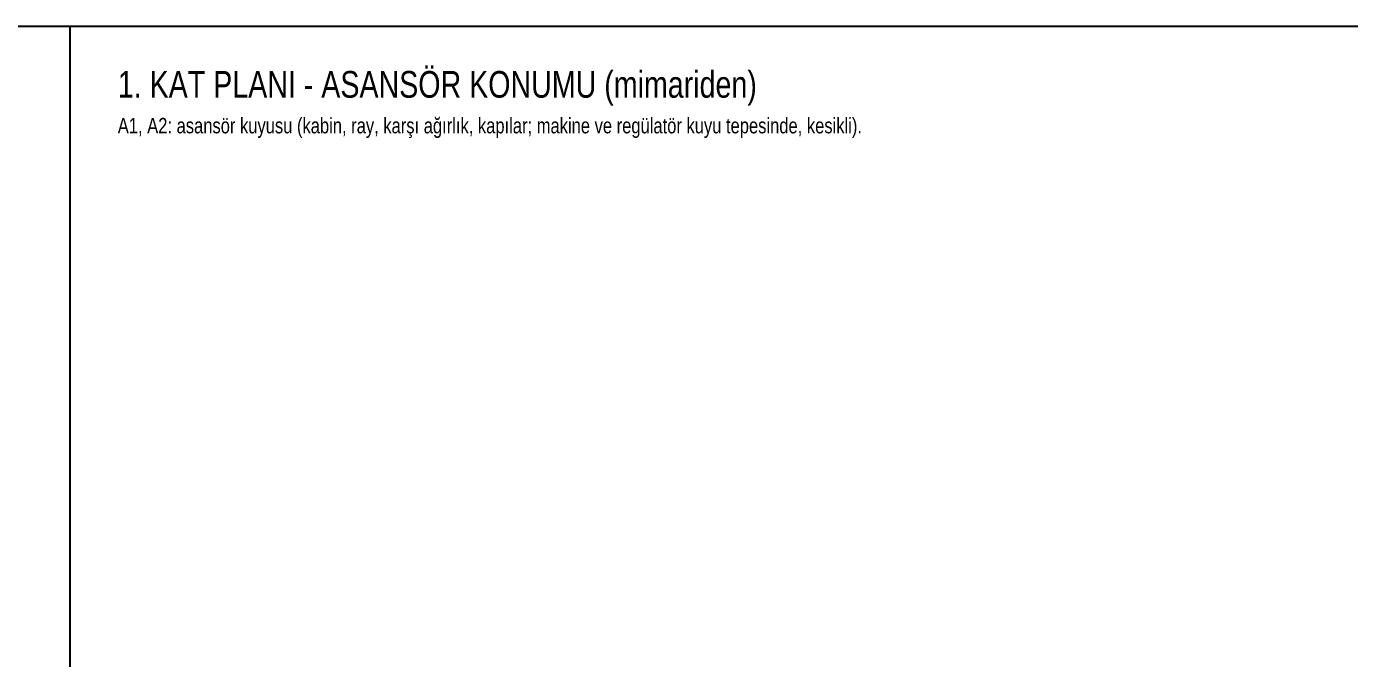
# Model space of a CAD drawing. Header units: centimetres. Extents: x 0 to 12547, y -30 to 2970.
# Drawn here: x 1113 to 2226, y 2438 to 2970 of the extents above; entities that cross this region are included whole.
import ezdxf

# ---------------------------------------------------------------- set-up
doc = ezdxf.new("R2010")
doc.units = ezdxf.units.CM
for name, color, linetype in [('SCOTT-BASLIK', 5, 'Continuous'), ('SCOTT-CERCEVE', 7, 'Continuous'), ('SCOTT-YAZI', 4, 'Continuous')]:
    doc.layers.add(name, color=color, linetype=linetype)

msp = doc.modelspace()

# ---------------------------------------------------------------- linework, layer by layer
at = {"layer": 'SCOTT-CERCEVE'}
msp.add_line((1150, 0), (1150, 2970), dxfattribs=at)
for points in [[(0, 0), (12546.7, 0), (12546.7, 2970), (0, 2970)], [(100, 0), (12521.7, 0), (12521.7, 2970), (100, 2970)]]:
    msp.add_lwpolyline(points, close=True, dxfattribs=at)

# ---------------------------------------------------------------- texts
at = {"layer": 'SCOTT-BASLIK', "width": 0.8}
msp.add_text('1. KAT PLANI - ASANSÖR KONUMU (mimariden)', height=22.5, dxfattribs=at).set_placement((1190, 2910))
at = {"layer": 'SCOTT-YAZI', "width": 0.8}
msp.add_text('A1, A2: asansör kuyusu (kabin, ray, karşı ağırlık, kapılar; makine ve regülatör kuyu tepesinde, kesikli).', height=13, dxfattribs=at).set_placement((1190, 2880))

doc.saveas('drawing.dxf')
